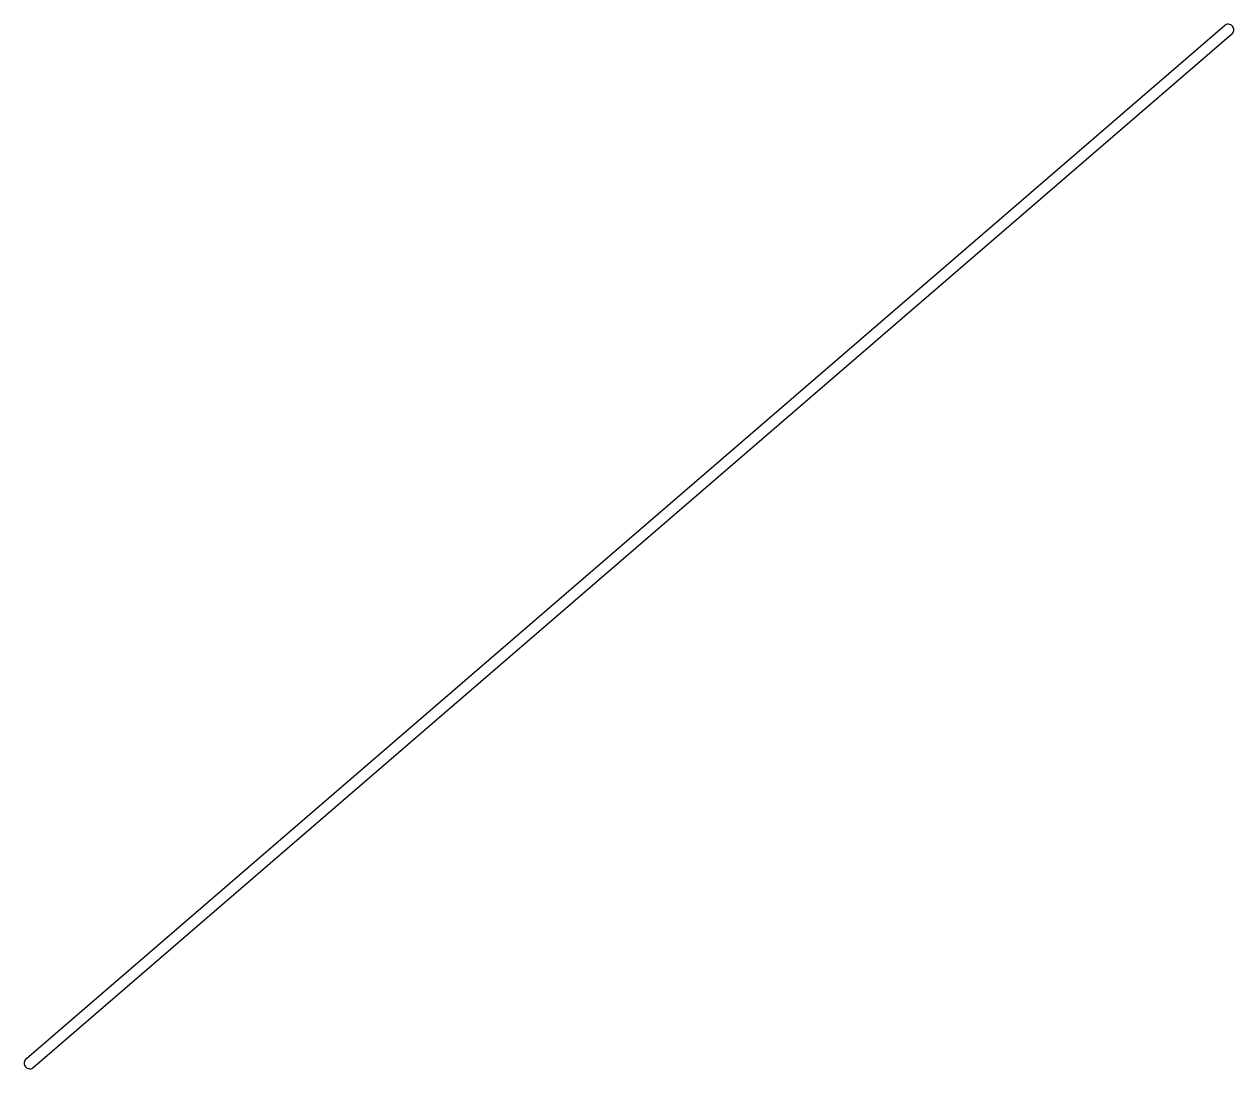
# Model space of a CAD drawing. Header units: metres. Extents: x -5 to 1098, y -5 to 947.
import ezdxf

# ---------------------------------------------------------------- set-up
doc = ezdxf.new("R2010")
doc.units = ezdxf.units.M

msp = doc.modelspace()

# ---------------------------------------------------------------- linework, layer by layer
for p, q in [((1089.29, 945.535), (-2.85078, 4.10767)), ((2.85078, -4.10767), (1095.79, 938.003)), ((1090.09, 946.218), (1089.29, 945.535)), ((1091, 946.721), (1090.09, 946.218)), ((1092, 947.022), (1091, 946.721)), ((1093.04, 947.109), (1092, 947.022)), ((1094.08, 946.977), (1093.04, 947.109)), ((1095.07, 946.633), (1094.08, 946.977)), ((1095.96, 946.091), (1095.07, 946.633)), ((1095.79, 938.003), (1096.58, 938.685)), ((1096.72, 945.375), (1095.96, 946.091)), ((1096.58, 938.685), (1097.21, 939.517)), ((1097.32, 944.516), (1096.72, 945.375)), ((1097.21, 939.517), (1097.66, 940.463)), ((1097.72, 943.552), (1097.32, 944.516)), ((1097.66, 940.463), (1097.9, 941.48)), ((1097.92, 942.525), (1097.72, 943.552)), ((1097.9, 941.48), (1097.92, 942.525)), ((-4.96014, 0.630005), (-4.98274, -0.415009)), ((-4.72076, 1.64752), (-4.96014, 0.630005)), ((-4.27505, 2.59302), (-4.72076, 1.64752)), ((-3.64252, 3.42519), (-4.27505, 2.59302)), ((-2.85078, 4.10767), (-3.64252, 3.42519)), ((-4.98274, -0.415009), (-4.78757, -1.44193)), ((-4.78757, -1.44193), (-4.38315, -2.40581)), ((-4.38315, -2.40581), (-3.78717, -3.26454)), ((-3.78717, -3.26454), (-3.02568, -3.98061)), ((-3.02568, -3.98061), (-2.13194, -4.52269)), ((-2.13194, -4.52269), (-1.14502, -4.86711)), ((-1.14502, -4.86711), (-0.108078, -4.99883)), ((-0.108078, -4.99883), (0.933578, -4.91206)), ((0.933578, -4.91206), (1.93446, -4.61061)), ((1.93446, -4.61061), (2.85078, -4.10767))]:
    msp.add_line(p, q)

doc.saveas('drawing.dxf')
